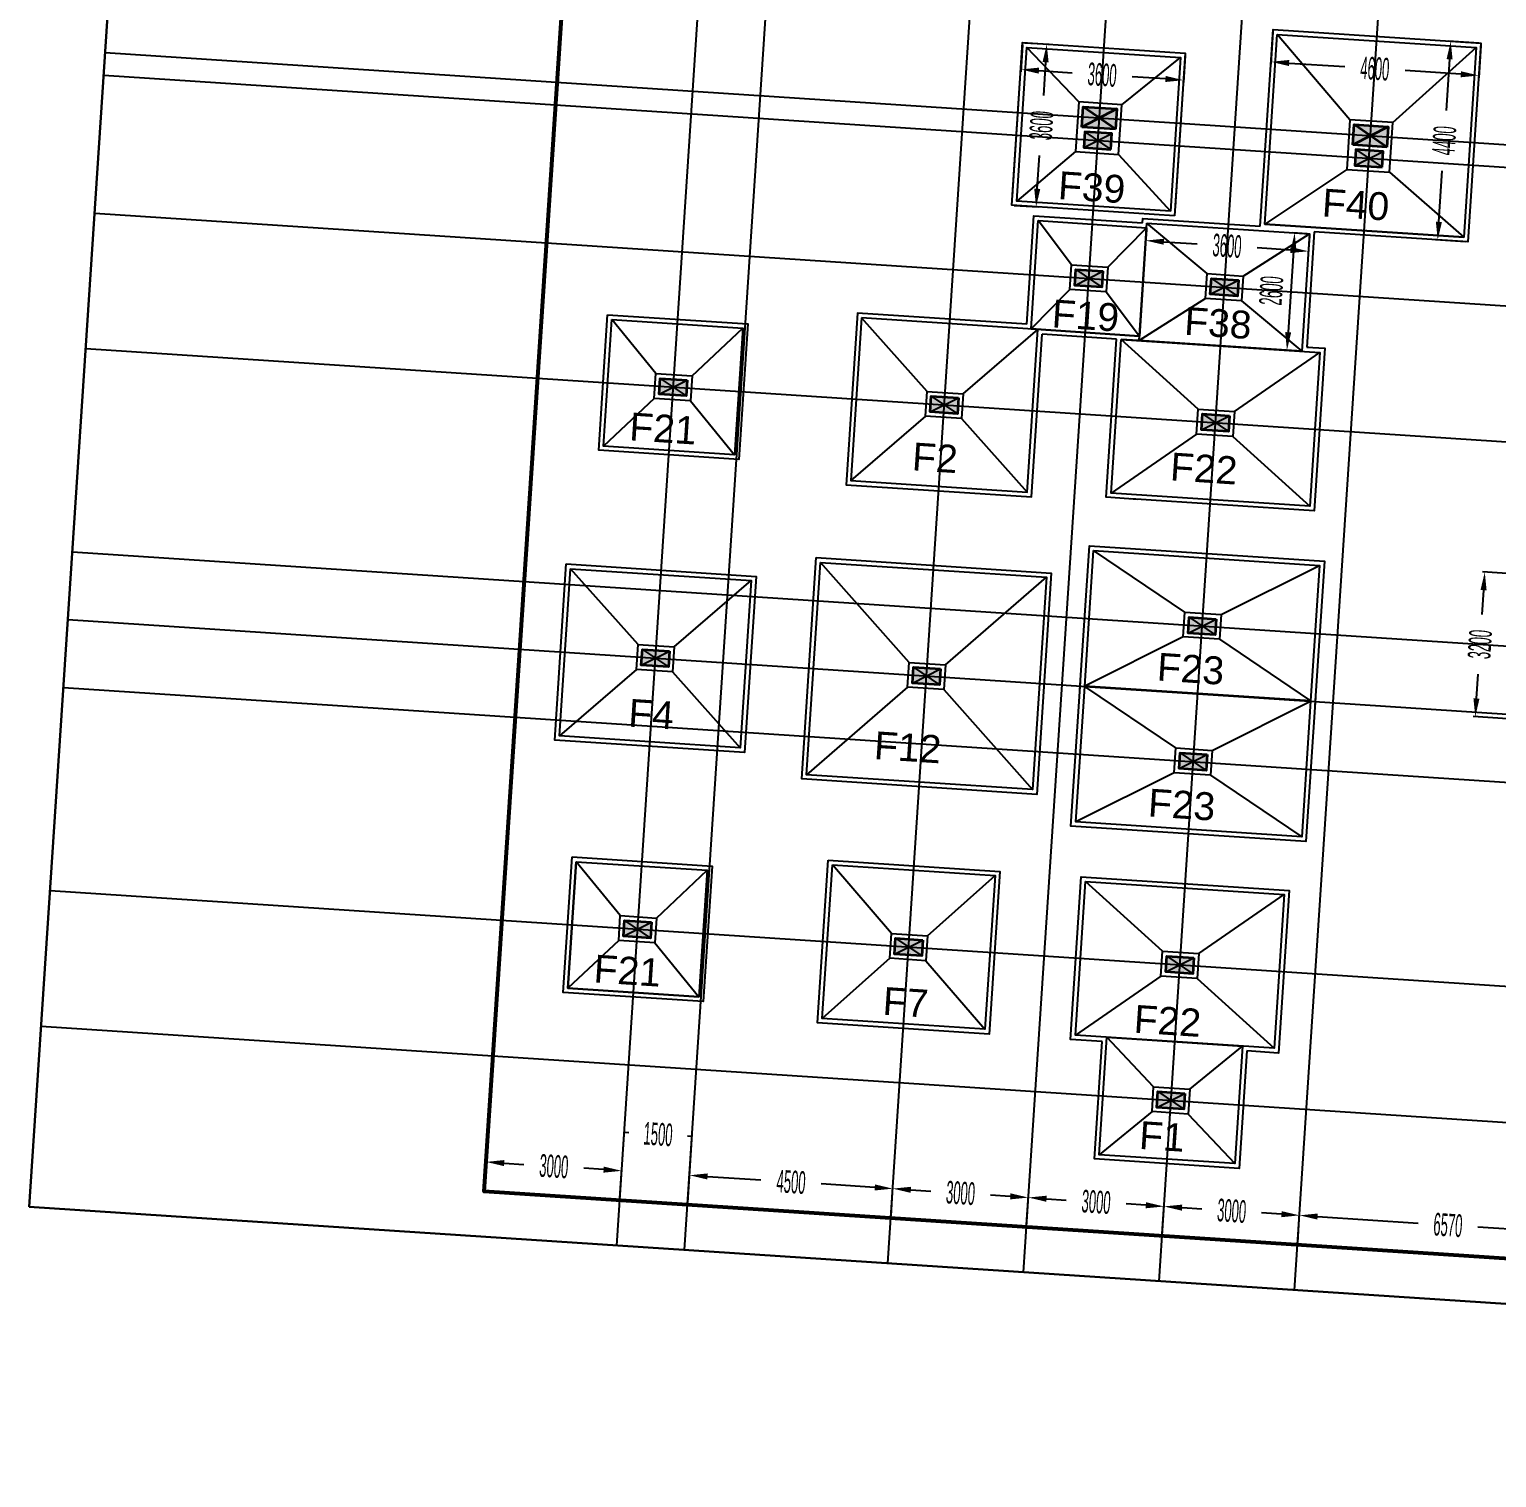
# Model space of a CAD drawing. Header units: millimetres. Extents: x -3092162 to 4513894, y -12317808 to 1849994.
# Drawn here: x 434143.27 to 434175.67, y -5893737.24 to -5893705.25 of the extents above; entities that cross this region are included whole.
import ezdxf

# ---------------------------------------------------------------- set-up
doc = ezdxf.new("R2010")
doc.units = ezdxf.units.MM
doc.header["$LTSCALE"] = 2
doc.header["$MEASUREMENT"] = 0
doc.header["$PDMODE"] = 34
doc.header["$PDSIZE"] = 500
doc.layers.add('cent lines', color=161, linetype='Continuous')
doc.layers.add('sree dim', color=7, linetype='Continuous')
for name, color, linetype, lineweight in [('coloumn', 10, 'Continuous', 35), ('FOUNDATIONS', 250, 'Continuous', 25), ('LINE', 250, 'Continuous', 20)]:
    doc.layers.add(name, color=color, linetype=linetype, lineweight=lineweight)
doc.styles.add('250', font='ARIALN.TTF', dxfattribs={"width": 0.5, "height": 150})
doc.styles.add('style3', font='arialbi.ttf')
doc.dimstyles.new('250', dxfattribs={"dimscale": 0, "dimtxt": 150, "dimasz": 50, "dimexe": 50, "dimexo": 50, "dimgap": 50, "dimtad": 1, "dimdec": 0, "dimzin": 0, "dimdsep": 46, "dimtxsty": '250', "dimblk": 'OBLIQUE', "dimcen": 100, "dimdle": 50, "dimclrd": 256, "dimclre": 256, "dimclrt": 256, "dimadec": 0, "dimazin": 2, "dimtfac": 1, "dimtdec": 0, "dimtofl": 0, "dimtmove": 1, "dimatfit": 0, "dimfxl": 50, "dimtolj": 1, "dimtzin": 0, "dimlwd": -1, "dimlwe": -1, "dimarcsym": 1})

# ---------------------------------------------------------------- blocks, each defined once
blk = doc.blocks.new('A$C59DD3E4C')
at = {"layer": 'coloumn', "ltscale": 100}
blk.add_hatch(color=252, dxfattribs=at).paths.add_polyline_path([(450, 750), (0, 750), (0, 0), (450, 0)])
at = {"layer": 'coloumn', "color": 252, "ltscale": 100}
for p, q in [((0, 750), (450, 750)), ((0, 0), (0, 750)), ((450, 750), (450, 0)), ((450, 0), (0, 0))]:
    blk.add_line(p, q, dxfattribs=at)
blk.add_lwpolyline([(450, 750), (0, 0), (0, 750), (450, 0)], dxfattribs=at)
blk = doc.blocks.new('1')
at = {"layer": 'coloumn', "ltscale": 100}
blk.add_hatch(color=256, dxfattribs=at).paths.add_polyline_path([(-2340612, -6246414), (-2340262, -6246414), (-2340262, -6245814), (-2340612, -6245814)])
at = {"layer": 'coloumn', "lineweight": 25, "ltscale": 100}
for p, q in [((-2340262, -6245814), (-2340612, -6246414)), ((-2340612, -6245814), (-2340262, -6246414))]:
    blk.add_line(p, q, dxfattribs=at)
at = {"layer": 'coloumn', "ltscale": 100}
blk.add_lwpolyline([(-2340612, -6246414), (-2340262, -6246414), (-2340262, -6245814), (-2340612, -6245814)], close=True, dxfattribs=at)
blk = doc.blocks.new('*D441')
at = {"layer": 'Defpoints', "color": 0, "linetype": 'Continuous', "ltscale": 100, "transparency": 16777216}
for p in [(-2381706, -7869543), (-2378106, -7869443), (-2378106, -7869828)]:
    blk.add_point(p, dxfattribs=at)
at = {"layer": 'FOUNDATIONS', "ltscale": 100, "transparency": 16777216}
for p, q in [((-2378106, -7869493), (-2378106, -7869878)), ((-2381706, -7869593), (-2381706, -7869878)), ((-2381306, -7869828), (-2380568, -7869828)), ((-2378506, -7869828), (-2379243, -7869828))]:
    blk.add_line(p, q, dxfattribs=at)
at = {"layer": 'FOUNDATIONS', "linetype": 'Continuous', "ltscale": 100, "transparency": 16777216}
for points in [[(-2381306, -7869761), (-2381306, -7869894), (-2381706, -7869828)], [(-2378506, -7869761), (-2378506, -7869894), (-2378106, -7869828)]]:
    blk.add_solid(points, dxfattribs=at)
at = {"layer": 'FOUNDATIONS', "linetype": 'Continuous', "lineweight": 25, "ltscale": 100, "transparency": 16777216, "insert": (-2379906, -7869828), "char_height": 500, "attachment_point": 5, "style": '250'}
blk.add_mtext('\\A1;3600', dxfattribs=at)
blk = doc.blocks.new('*D398')
at = {"layer": 'Defpoints', "color": 0, "linetype": 'Continuous', "ltscale": 100, "transparency": 16777216}
for p in [(-2378106, -7869443), (-2378436, -7872043), (-2378106, -7872043)]:
    blk.add_point(p, dxfattribs=at)
at = {"layer": 'FOUNDATIONS', "ltscale": 100, "transparency": 16777216}
for p, q in [((-2378156, -7869443), (-2378486, -7869443)), ((-2378436, -7869843), (-2378436, -7871643)), ((-2378156, -7872043), (-2378486, -7872043))]:
    blk.add_line(p, q, dxfattribs=at)
at = {"layer": 'FOUNDATIONS', "linetype": 'Continuous', "ltscale": 100, "transparency": 16777216}
for points in [[(-2378502, -7869843), (-2378369, -7869843), (-2378436, -7869443)], [(-2378502, -7871643), (-2378369, -7871643), (-2378436, -7872043)]]:
    blk.add_solid(points, dxfattribs=at)
at = {"layer": 'FOUNDATIONS', "linetype": 'Continuous', "lineweight": 25, "ltscale": 100, "transparency": 16777216, "insert": (-2378867, -7870750), "char_height": 500, "attachment_point": 5, "rotation": 90, "style": '250'}
blk.add_mtext('\\A1;2600', dxfattribs=at)
blk = doc.blocks.new('*D442')
at = {"layer": 'Defpoints', "color": 0, "linetype": 'Continuous', "ltscale": 100, "transparency": 16777216}
for p in [(-2384706, -7865643), (-2381106, -7865643), (-2381106, -7866238)]:
    blk.add_point(p, dxfattribs=at)
at = {"layer": 'FOUNDATIONS', "ltscale": 100, "transparency": 16777216}
for p, q in [((-2384706, -7865693), (-2384706, -7866288)), ((-2381106, -7865693), (-2381106, -7866288)), ((-2384306, -7866238), (-2383568, -7866238)), ((-2381506, -7866238), (-2382244, -7866238))]:
    blk.add_line(p, q, dxfattribs=at)
at = {"layer": 'FOUNDATIONS', "linetype": 'Continuous', "ltscale": 100, "transparency": 16777216}
for points in [[(-2384306, -7866171), (-2384306, -7866305), (-2384706, -7866238)], [(-2381506, -7866171), (-2381506, -7866305), (-2381106, -7866238)]]:
    blk.add_solid(points, dxfattribs=at)
at = {"layer": 'FOUNDATIONS', "linetype": 'Continuous', "lineweight": 25, "ltscale": 100, "transparency": 16777216, "insert": (-2382906, -7866238), "char_height": 500, "attachment_point": 5, "style": '250'}
blk.add_mtext('\\A1;3600', dxfattribs=at)
blk = doc.blocks.new('*D443')
at = {"layer": 'Defpoints', "color": 0, "linetype": 'Continuous', "ltscale": 100, "transparency": 16777216}
for p in [(-2384706, -7865643), (-2384706, -7869243), (-2384172, -7869243)]:
    blk.add_point(p, dxfattribs=at)
at = {"layer": 'FOUNDATIONS', "ltscale": 100, "transparency": 16777216}
for p, q in [((-2384656, -7865643), (-2384122, -7865643)), ((-2384172, -7866043), (-2384172, -7866781)), ((-2384172, -7868843), (-2384172, -7868105)), ((-2384656, -7869243), (-2384122, -7869243))]:
    blk.add_line(p, q, dxfattribs=at)
at = {"layer": 'FOUNDATIONS', "linetype": 'Continuous', "ltscale": 100, "transparency": 16777216}
for points in [[(-2384239, -7866043), (-2384105, -7866043), (-2384172, -7865643)], [(-2384239, -7868843), (-2384105, -7868843), (-2384172, -7869243)]]:
    blk.add_solid(points, dxfattribs=at)
at = {"layer": 'FOUNDATIONS', "linetype": 'Continuous', "lineweight": 25, "ltscale": 100, "transparency": 16777216, "insert": (-2384172, -7867443), "char_height": 500, "attachment_point": 5, "rotation": 90, "style": '250'}
blk.add_mtext('\\A1;3600', dxfattribs=at)
blk = doc.blocks.new('*D444')
at = {"layer": 'Defpoints', "color": 0, "linetype": 'Continuous', "ltscale": 100, "transparency": 16777216}
for p in [(-2379206, -7864993), (-2374606, -7864993), (-2374606, -7865707)]:
    blk.add_point(p, dxfattribs=at)
at = {"layer": 'FOUNDATIONS', "ltscale": 100, "transparency": 16777216}
for p, q in [((-2379206, -7865043), (-2379206, -7865757)), ((-2374606, -7865043), (-2374606, -7865757)), ((-2378806, -7865707), (-2377574, -7865707)), ((-2375006, -7865707), (-2376238, -7865707))]:
    blk.add_line(p, q, dxfattribs=at)
at = {"layer": 'FOUNDATIONS', "linetype": 'Continuous', "ltscale": 100, "transparency": 16777216}
for points in [[(-2378806, -7865640), (-2378806, -7865774), (-2379206, -7865707)], [(-2375006, -7865640), (-2375006, -7865774), (-2374606, -7865707)]]:
    blk.add_solid(points, dxfattribs=at)
at = {"layer": 'FOUNDATIONS', "linetype": 'Continuous', "lineweight": 25, "ltscale": 100, "transparency": 16777216, "insert": (-2376906, -7865707), "char_height": 500, "attachment_point": 5, "style": '250'}
blk.add_mtext('\\A1;4600', dxfattribs=at)
blk = doc.blocks.new('*D445')
at = {"layer": 'Defpoints', "color": 0, "linetype": 'Continuous', "ltscale": 100, "transparency": 16777216}
for p in [(-2374606, -7864993), (-2375274, -7869393), (-2374606, -7869393)]:
    blk.add_point(p, dxfattribs=at)
at = {"layer": 'FOUNDATIONS', "ltscale": 100, "transparency": 16777216}
for p, q in [((-2374656, -7864993), (-2375324, -7864993)), ((-2375274, -7865393), (-2375274, -7866525)), ((-2375274, -7868993), (-2375274, -7867861)), ((-2374656, -7869393), (-2375324, -7869393))]:
    blk.add_line(p, q, dxfattribs=at)
at = {"layer": 'FOUNDATIONS', "linetype": 'Continuous', "ltscale": 100, "transparency": 16777216}
for points in [[(-2375341, -7865393), (-2375208, -7865393), (-2375274, -7864993)], [(-2375341, -7868993), (-2375208, -7868993), (-2375274, -7869393)]]:
    blk.add_solid(points, dxfattribs=at)
at = {"layer": 'FOUNDATIONS', "linetype": 'Continuous', "lineweight": 25, "ltscale": 100, "transparency": 16777216, "insert": (-2375274, -7867193), "char_height": 500, "attachment_point": 5, "rotation": 90, "style": '250'}
blk.add_mtext('\\A1;4400', dxfattribs=at)
blk = doc.blocks.new('*D411')
at = {"layer": 'Defpoints', "color": 0, "linetype": 'Continuous', "ltscale": 100, "transparency": 16777216}
for p in [(-2372996, -7876643), (-2373756, -7879843), (-2372996, -7879843)]:
    blk.add_point(p, dxfattribs=at)
at = {"layer": 'FOUNDATIONS', "ltscale": 100, "transparency": 16777216}
for p, q in [((-2373046, -7876643), (-2373806, -7876643)), ((-2373756, -7877043), (-2373756, -7877581)), ((-2373756, -7879443), (-2373756, -7878905)), ((-2373046, -7879843), (-2373806, -7879843))]:
    blk.add_line(p, q, dxfattribs=at)
at = {"layer": 'FOUNDATIONS', "linetype": 'Continuous', "ltscale": 100, "transparency": 16777216}
for points in [[(-2373823, -7877043), (-2373689, -7877043), (-2373756, -7876643)], [(-2373823, -7879443), (-2373689, -7879443), (-2373756, -7879843)]]:
    blk.add_solid(points, dxfattribs=at)
at = {"layer": 'FOUNDATIONS', "linetype": 'Continuous', "lineweight": 25, "ltscale": 100, "transparency": 16777216, "insert": (-2373756, -7878243), "char_height": 500, "attachment_point": 5, "rotation": 90, "style": '250'}
blk.add_mtext('\\A1;3200', dxfattribs=at)
blk = doc.blocks.new('*D494')
at = {"layer": 'Defpoints', "color": 0, "linetype": 'Continuous', "ltscale": 100, "transparency": 16777216}
for p in [(-2391906, -7891090), (-2394906, -7891743), (-2391906, -7891743)]:
    blk.add_point(p, dxfattribs=at)
at = {"layer": 'sree dim', "ltscale": 100, "transparency": 16777216}
for p, q in [((-2394906, -7891693), (-2394906, -7891040)), ((-2394506, -7891090), (-2394068, -7891090)), ((-2392306, -7891090), (-2392744, -7891090)), ((-2391906, -7891693), (-2391906, -7891040))]:
    blk.add_line(p, q, dxfattribs=at)
at = {"layer": 'sree dim', "linetype": 'Continuous', "ltscale": 100, "transparency": 16777216}
for points in [[(-2394506, -7891023), (-2394506, -7891157), (-2394906, -7891090)], [(-2392306, -7891023), (-2392306, -7891157), (-2391906, -7891090)]]:
    blk.add_solid(points, dxfattribs=at)
at = {"layer": 'sree dim', "linetype": 'Continuous', "lineweight": 25, "ltscale": 100, "transparency": 16777216, "insert": (-2393406, -7891090), "char_height": 500, "attachment_point": 5, "style": '250'}
blk.add_mtext('\\A1;3000', dxfattribs=at)
blk = doc.blocks.new('*D495')
at = {"layer": 'Defpoints', "color": 0, "linetype": 'Continuous', "ltscale": 100, "transparency": 16777216}
for p in [(-2390406, -7890232), (-2391906, -7890885), (-2390406, -7891743)]:
    blk.add_point(p, dxfattribs=at)
at = {"layer": 'sree dim', "ltscale": 100, "transparency": 16777216}
for p, q in [((-2391906, -7890835), (-2391906, -7890182)), ((-2391906, -7890232), (-2391807, -7890232)), ((-2390406, -7890232), (-2390506, -7890232)), ((-2390406, -7891693), (-2390406, -7890182))]:
    blk.add_line(p, q, dxfattribs=at)
at = {"layer": 'sree dim', "linetype": 'Continuous', "lineweight": 25, "ltscale": 100, "transparency": 16777216, "insert": (-2391156, -7890232), "char_height": 500, "attachment_point": 5, "style": '250'}
blk.add_mtext('\\A1;1500', dxfattribs=at)
blk = doc.blocks.new('*D496')
at = {"layer": 'Defpoints', "color": 0, "linetype": 'Continuous', "ltscale": 100, "transparency": 16777216}
for p in [(-2385906, -7891090), (-2390406, -7891743), (-2385906, -7891743)]:
    blk.add_point(p, dxfattribs=at)
at = {"layer": 'sree dim', "ltscale": 100, "transparency": 16777216}
for p, q in [((-2390406, -7891693), (-2390406, -7891040)), ((-2390006, -7891090), (-2388824, -7891090)), ((-2386306, -7891090), (-2387488, -7891090)), ((-2385906, -7891693), (-2385906, -7891040))]:
    blk.add_line(p, q, dxfattribs=at)
at = {"layer": 'sree dim', "linetype": 'Continuous', "ltscale": 100, "transparency": 16777216}
for points in [[(-2390006, -7891023), (-2390006, -7891157), (-2390406, -7891090)], [(-2386306, -7891023), (-2386306, -7891157), (-2385906, -7891090)]]:
    blk.add_solid(points, dxfattribs=at)
at = {"layer": 'sree dim', "linetype": 'Continuous', "lineweight": 25, "ltscale": 100, "transparency": 16777216, "insert": (-2388156, -7891090), "char_height": 500, "attachment_point": 5, "style": '250'}
blk.add_mtext('\\A1;4500', dxfattribs=at)
blk = doc.blocks.new('*D497')
at = {"layer": 'Defpoints', "color": 0, "linetype": 'Continuous', "ltscale": 100, "transparency": 16777216}
for p in [(-2382906, -7891090), (-2385906, -7891743), (-2382906, -7891743)]:
    blk.add_point(p, dxfattribs=at)
at = {"layer": 'sree dim', "ltscale": 100, "transparency": 16777216}
for p, q in [((-2385906, -7891693), (-2385906, -7891040)), ((-2385506, -7891090), (-2385068, -7891090)), ((-2383306, -7891090), (-2383744, -7891090)), ((-2382906, -7891693), (-2382906, -7891040))]:
    blk.add_line(p, q, dxfattribs=at)
at = {"layer": 'sree dim', "linetype": 'Continuous', "ltscale": 100, "transparency": 16777216}
for points in [[(-2385506, -7891023), (-2385506, -7891157), (-2385906, -7891090)], [(-2383306, -7891023), (-2383306, -7891157), (-2382906, -7891090)]]:
    blk.add_solid(points, dxfattribs=at)
at = {"layer": 'sree dim', "linetype": 'Continuous', "lineweight": 25, "ltscale": 100, "transparency": 16777216, "insert": (-2384406, -7891090), "char_height": 500, "attachment_point": 5, "style": '250'}
blk.add_mtext('\\A1;3000', dxfattribs=at)
blk = doc.blocks.new('*D498')
at = {"layer": 'Defpoints', "color": 0, "linetype": 'Continuous', "ltscale": 100, "transparency": 16777216}
for p in [(-2379906, -7891090), (-2382906, -7891743), (-2379906, -7891743)]:
    blk.add_point(p, dxfattribs=at)
at = {"layer": 'sree dim', "ltscale": 100, "transparency": 16777216}
for p, q in [((-2382906, -7891693), (-2382906, -7891040)), ((-2382506, -7891090), (-2382068, -7891090)), ((-2380306, -7891090), (-2380744, -7891090)), ((-2379906, -7891693), (-2379906, -7891040))]:
    blk.add_line(p, q, dxfattribs=at)
at = {"layer": 'sree dim', "linetype": 'Continuous', "ltscale": 100, "transparency": 16777216}
for points in [[(-2382506, -7891023), (-2382506, -7891157), (-2382906, -7891090)], [(-2380306, -7891023), (-2380306, -7891157), (-2379906, -7891090)]]:
    blk.add_solid(points, dxfattribs=at)
at = {"layer": 'sree dim', "linetype": 'Continuous', "lineweight": 25, "ltscale": 100, "transparency": 16777216, "insert": (-2381406, -7891090), "char_height": 500, "attachment_point": 5, "style": '250'}
blk.add_mtext('\\A1;3000', dxfattribs=at)
blk = doc.blocks.new('*D499')
at = {"layer": 'Defpoints', "color": 0, "linetype": 'Continuous', "ltscale": 100, "transparency": 16777216}
for p in [(-2376906, -7891090), (-2379906, -7891743), (-2376906, -7891743)]:
    blk.add_point(p, dxfattribs=at)
at = {"layer": 'sree dim', "ltscale": 100, "transparency": 16777216}
for p, q in [((-2379906, -7891693), (-2379906, -7891040)), ((-2379506, -7891090), (-2379068, -7891090)), ((-2377306, -7891090), (-2377744, -7891090)), ((-2376906, -7891693), (-2376906, -7891040))]:
    blk.add_line(p, q, dxfattribs=at)
at = {"layer": 'sree dim', "linetype": 'Continuous', "ltscale": 100, "transparency": 16777216}
for points in [[(-2379506, -7891023), (-2379506, -7891157), (-2379906, -7891090)], [(-2377306, -7891023), (-2377306, -7891157), (-2376906, -7891090)]]:
    blk.add_solid(points, dxfattribs=at)
at = {"layer": 'sree dim', "linetype": 'Continuous', "lineweight": 25, "ltscale": 100, "transparency": 16777216, "insert": (-2378406, -7891090), "char_height": 500, "attachment_point": 5, "style": '250'}
blk.add_mtext('\\A1;3000', dxfattribs=at)
blk = doc.blocks.new('*D500')
at = {"layer": 'Defpoints', "color": 0, "linetype": 'Continuous', "ltscale": 100, "transparency": 16777216}
for p in [(-2370336, -7891090), (-2376906, -7891743), (-2370336, -7891743)]:
    blk.add_point(p, dxfattribs=at)
at = {"layer": 'sree dim', "ltscale": 100, "transparency": 16777216}
for p, q in [((-2376906, -7891693), (-2376906, -7891040)), ((-2376506, -7891090), (-2374282, -7891090)), ((-2370736, -7891090), (-2372960, -7891090)), ((-2370336, -7891693), (-2370336, -7891040))]:
    blk.add_line(p, q, dxfattribs=at)
at = {"layer": 'sree dim', "linetype": 'Continuous', "ltscale": 100, "transparency": 16777216}
for points in [[(-2376506, -7891023), (-2376506, -7891157), (-2376906, -7891090)], [(-2370736, -7891023), (-2370736, -7891157), (-2370336, -7891090)]]:
    blk.add_solid(points, dxfattribs=at)
at = {"layer": 'sree dim', "linetype": 'Continuous', "lineweight": 25, "ltscale": 100, "transparency": 16777216, "insert": (-2373621, -7891090), "char_height": 500, "attachment_point": 5, "style": '250'}
blk.add_mtext('\\A1;6570', dxfattribs=at)
blk = doc.blocks.new('FKU')
at = {"layer": 'cent lines', "lineweight": 30, "ltscale": 0.01}
blk.add_lwpolyline([(-2404906.1, -7892742.9), (-2313726.1, -7892742.9), (-2313726.1, -7811642.9), (-2404906.1, -7811642.9)], close=True, dxfattribs=at)
at = {"layer": 'cent lines', "ltscale": 0.01}
for points in [[(-2382906.1, -7892742.9), (-2382906.1, -7811642.9)], [(-2376906.1, -7892742.9), (-2376906.1, -7811642.9)], [(-2376906.1, -7892742.9), (-2376906.1, -7811642.9)], [(-2391906.1, -7892742.9), (-2391906.1, -7839692.9)], [(-2390406.1, -7892742.9), (-2390406.1, -7839692.9)], [(-2385906.1, -7892742.9), (-2385906.1, -7839692.9)], [(-2379906.1, -7892742.9), (-2379906.1, -7839692.9)], [(-2404906.1, -7867192.9), (-2313726.1, -7867192.9)], [(-2404906.1, -7867692.9), (-2313726.1, -7867692.9)], [(-2404906.1, -7870742.9), (-2313726.1, -7870742.9)], [(-2404906.1, -7873742.9), (-2313726.1, -7873742.9)], [(-2404906.1, -7878242.9), (-2313726.1, -7878242.9)], [(-2404906.1, -7879742.9), (-2313726.1, -7879742.9)], [(-2404906.1, -7881242.9), (-2313726.1, -7881242.9)], [(-2404906.1, -7885742.9), (-2313726.1, -7885742.9)], [(-2404906.1, -7888742.9), (-2313726.1, -7888742.9)]]:
    blk.add_lwpolyline(points, dxfattribs=at)
at = {"layer": 'cent lines', "color": 1, "lineweight": 53, "ltscale": 0.01}
blk.add_lwpolyline([(-2394906.1, -7864192.9), (-2326726.1, -7864192.9), (-2326726.1, -7891742.9), (-2394906.1, -7891742.9)], close=True, dxfattribs=at)
at = {"layer": 'FOUNDATIONS', "linetype": 'Continuous', "lineweight": 25, "ltscale": 100}
for p, q in [((-2377381.1, -7866867.9), (-2379106.1, -7865092.9)), ((-2376431.1, -7866867.9), (-2374706.1, -7865092.9)), ((-2377381.1, -7867967.9), (-2379106.1, -7869292.9)), ((-2376431.1, -7867967.9), (-2374706.1, -7869292.9)), ((-2383305.7, -7870467.9), (-2384105.7, -7869542.9)), ((-2382505.7, -7870467.9), (-2381705.7, -7869542.9)), ((-2380305.7, -7870467.9), (-2381705.7, -7869442.9)), ((-2379505.7, -7870467.9), (-2378105.7, -7869442.9)), ((-2379106.1, -7869292.9), (-2374706.1, -7869292.9)), ((-2383305.7, -7871017.9), (-2384105.7, -7871942.9)), ((-2382505.7, -7871017.9), (-2381705.7, -7871942.9)), ((-2380305.7, -7871017.9), (-2381705.7, -7872042.9)), ((-2379505.7, -7871017.9), (-2378105.7, -7872042.9)), ((-2386306.1, -7873467.9), (-2387856.1, -7871942.9)), ((-2385506.1, -7873467.9), (-2383956.1, -7871942.9)), ((-2384105.7, -7871942.9), (-2381705.7, -7871942.9)), ((-2380306.1, -7873467.9), (-2382106.1, -7872042.9)), ((-2381855.7, -7871942.9), (-2381705.7, -7871942.9)), ((-2381705.7, -7872042.9), (-2378105.7, -7872042.9)), ((-2379506.1, -7873467.9), (-2377706.1, -7872042.9)), ((-2378005.7, -7871942.9), (-2377955.7, -7871942.9)), ((-2392306.1, -7873467.9), (-2393356.1, -7872342.9)), ((-2391506.1, -7873467.9), (-2390456.1, -7872342.9)), ((-2392306.1, -7874017.9), (-2393356.1, -7875142.9)), ((-2391506.1, -7874017.9), (-2390456.1, -7875142.9)), ((-2386306.1, -7874017.9), (-2387856.1, -7875542.9)), ((-2385506.1, -7874017.9), (-2383956.1, -7875542.9)), ((-2380306.1, -7874017.9), (-2382106.1, -7875442.9)), ((-2379506.1, -7874017.9), (-2377706.1, -7875442.9)), ((-2380306.1, -7877960), (-2382406.1, -7876735)), ((-2379506.1, -7877960), (-2377406.1, -7876735)), ((-2386306.1, -7879467.9), (-2388406.1, -7877392.9)), ((-2385506.1, -7879467.9), (-2383406.1, -7877392.9)), ((-2392306.1, -7879467.9), (-2393906.1, -7877892.9)), ((-2391506.1, -7879467.9), (-2389906.1, -7877892.9)), ((-2380306.1, -7878510), (-2382406.1, -7879735)), ((-2379506.1, -7878510), (-2377406.1, -7879735)), ((-2382406.1, -7879735), (-2377406.1, -7879735)), ((-2380306.1, -7880967.9), (-2382406.1, -7879742.9)), ((-2379506.1, -7880967.9), (-2377406.1, -7879742.9)), ((-2392306.1, -7880017.9), (-2393906.1, -7881592.9)), ((-2391506.1, -7880017.9), (-2389906.1, -7881592.9)), ((-2386306.1, -7880017.9), (-2388406.1, -7882092.9)), ((-2385506.1, -7880017.9), (-2383406.1, -7882092.9)), ((-2380306.1, -7881517.9), (-2382406.1, -7882742.9)), ((-2379506.1, -7881517.9), (-2377406.1, -7882742.9)), ((-2386306.1, -7885467.9), (-2387706.1, -7884042.9)), ((-2385506.1, -7885467.9), (-2384106.1, -7884042.9)), ((-2380306.1, -7885467.9), (-2382106.1, -7884042.9)), ((-2379506.1, -7885467.9), (-2377706.1, -7884042.9)), ((-2393355.7, -7884342.9), (-2393355.7, -7887142.9)), ((-2392305.7, -7885467.9), (-2393355.7, -7884342.9)), ((-2391505.7, -7885467.9), (-2390455.7, -7884342.9)), ((-2392305.7, -7886017.9), (-2393355.7, -7887142.9)), ((-2391505.7, -7886017.9), (-2390455.7, -7887142.9)), ((-2386306.1, -7886017.9), (-2387706.1, -7887442.9)), ((-2385506.1, -7886017.9), (-2384106.1, -7887442.9)), ((-2380306.1, -7886017.9), (-2382106.1, -7887442.9)), ((-2379506.1, -7886017.9), (-2377706.1, -7887442.9)), ((-2393355.7, -7887142.9), (-2390455.7, -7887142.9)), ((-2380306.1, -7888467.9), (-2381406.1, -7887442.9)), ((-2379506.1, -7888467.9), (-2378406.1, -7887442.9)), ((-2380306.1, -7889017.9), (-2381406.1, -7890042.9)), ((-2379506.1, -7889017.9), (-2378406.1, -7890042.9))]:
    blk.add_line(p, q, dxfattribs=at)
at = {"layer": 'FOUNDATIONS', "ltscale": 100}
for p, q in [((-2383381.1, -7866867.9), (-2384606.1, -7865742.9)), ((-2383381.1, -7866867.9), (-2384606.1, -7865742.9)), ((-2382431.1, -7866867.9), (-2381206.1, -7865742.9)), ((-2383381.1, -7867967.9), (-2384606.1, -7869142.9)), ((-2383381.1, -7867967.9), (-2384606.1, -7869142.9)), ((-2382431.1, -7867967.9), (-2381206.1, -7869142.9)), ((-2382431.1, -7867967.9), (-2381206.1, -7869142.9))]:
    blk.add_line(p, q, dxfattribs=at)
at = {"layer": 'FOUNDATIONS', "linetype": 'Continuous', "lineweight": 25, "ltscale": 100}
for points in [[(-2379206.1, -7869342.9), (-2379206.1, -7864992.9), (-2374606.1, -7864992.9), (-2374606.1, -7869392.9), (-2378005.7, -7869392.9)], [(-2384205.7, -7871842.9), (-2384205.7, -7869442.9), (-2381805.7, -7869442.9)], [(-2381805.7, -7869442.9), (-2381805.7, -7869342.9), (-2379206.1, -7869342.9)], [(-2381705.7, -7869442.9), (-2381605.7, -7869442.9)], [(-2378005.7, -7869392.9), (-2378005.7, -7871942.9)], [(-2384205.7, -7871842.9), (-2387956.1, -7871842.9), (-2387956.1, -7875642.9), (-2383856.1, -7875642.9), (-2383856.1, -7872042.9)], [(-2382206.1, -7872042.9), (-2383856.1, -7872042.9)], [(-2381506.1, -7875542.9), (-2382206.1, -7875542.9), (-2382206.1, -7872042.9)], [(-2381605.7, -7872042.9), (-2382106.1, -7872042.9)], [(-2378005.7, -7871942.9), (-2377606.1, -7871942.9), (-2377606.1, -7875542.9), (-2381662.5, -7875542.9)], [(-2382506.1, -7879835), (-2382506.1, -7876635), (-2377306.1, -7876635), (-2377306.1, -7879835)], [(-2377306.1, -7879642.9), (-2377306.1, -7882842.9), (-2382506.1, -7882842.9), (-2382506.1, -7879642.9)], [(-2381506.1, -7887542.9), (-2382206.1, -7887542.9), (-2382206.1, -7883942.9), (-2377606.1, -7883942.9), (-2377606.1, -7887542.9), (-2378306.1, -7887542.9)], [(-2378306.1, -7887542.9), (-2378306.1, -7890142.9), (-2381506.1, -7890142.9), (-2381506.1, -7887542.9)]]:
    blk.add_lwpolyline(points, dxfattribs=at)
for points in [[(-2379106.1, -7865092.9), (-2374706.1, -7865092.9), (-2374706.1, -7869292.9), (-2379106.1, -7869292.9)], [(-2384105.7, -7869542.9), (-2381705.7, -7869542.9), (-2381705.7, -7871942.9), (-2384105.7, -7871942.9)], [(-2381705.7, -7869442.9), (-2378105.7, -7869442.9), (-2378105.7, -7872042.9), (-2381705.7, -7872042.9)], [(-2383305.7, -7870467.9), (-2382505.7, -7870467.9), (-2382505.7, -7871017.9), (-2383305.7, -7871017.9)], [(-2380305.7, -7870467.9), (-2379505.7, -7870467.9), (-2379505.7, -7871017.9), (-2380305.7, -7871017.9)], [(-2383205.7, -7870567.9), (-2382605.7, -7870567.9), (-2382605.7, -7870917.9), (-2383205.7, -7870917.9)], [(-2380205.7, -7870567.9), (-2379605.7, -7870567.9), (-2379605.7, -7870917.9), (-2380205.7, -7870917.9)], [(-2387856.1, -7871942.9), (-2387856.1, -7875542.9), (-2383956.1, -7875542.9), (-2383956.1, -7871942.9)], [(-2382106.1, -7872042.9), (-2377706.1, -7872042.9), (-2377706.1, -7875442.9), (-2382106.1, -7875442.9)], [(-2393456.1, -7872242.9), (-2390356.1, -7872242.9), (-2390356.1, -7875242.9), (-2393456.1, -7875242.9)], [(-2393356.1, -7872342.9), (-2390456.1, -7872342.9), (-2390456.1, -7875142.9), (-2393356.1, -7875142.9)], [(-2392306.1, -7873467.9), (-2391506.1, -7873467.9), (-2391506.1, -7874017.9), (-2392306.1, -7874017.9)], [(-2386306.1, -7873467.9), (-2385506.1, -7873467.9), (-2385506.1, -7874017.9), (-2386306.1, -7874017.9)], [(-2380306.1, -7873467.9), (-2379506.1, -7873467.9), (-2379506.1, -7874017.9), (-2380306.1, -7874017.9)], [(-2382406.1, -7876735), (-2377406.1, -7876735), (-2377406.1, -7879735), (-2382406.1, -7879735)], [(-2388506.1, -7877292.9), (-2383306.1, -7877292.9), (-2383306.1, -7882192.9), (-2388506.1, -7882192.9)], [(-2388406.1, -7877392.9), (-2383406.1, -7877392.9), (-2383406.1, -7882092.9), (-2388406.1, -7882092.9)], [(-2394006.1, -7877792.9), (-2389806.1, -7877792.9), (-2389806.1, -7881692.9), (-2394006.1, -7881692.9)], [(-2393906.1, -7877892.9), (-2389906.1, -7877892.9), (-2389906.1, -7881592.9), (-2393906.1, -7881592.9)], [(-2380306.1, -7877960), (-2379506.1, -7877960), (-2379506.1, -7878510), (-2380306.1, -7878510)], [(-2392306.1, -7879467.9), (-2391506.1, -7879467.9), (-2391506.1, -7880017.9), (-2392306.1, -7880017.9)], [(-2386306.1, -7879467.9), (-2385506.1, -7879467.9), (-2385506.1, -7880017.9), (-2386306.1, -7880017.9)], [(-2382406.1, -7879742.9), (-2377406.1, -7879742.9), (-2377406.1, -7882742.9), (-2382406.1, -7882742.9)], [(-2380306.1, -7880967.9), (-2379506.1, -7880967.9), (-2379506.1, -7881517.9), (-2380306.1, -7881517.9)], [(-2380306.1, -7880967.9), (-2379506.1, -7880967.9), (-2379506.1, -7881517.9), (-2380306.1, -7881517.9)], [(-2387806.1, -7883942.9), (-2384006.1, -7883942.9), (-2384006.1, -7887542.9), (-2387806.1, -7887542.9)], [(-2387706.1, -7884042.9), (-2384106.1, -7884042.9), (-2384106.1, -7887442.9), (-2387706.1, -7887442.9)], [(-2382106.1, -7884042.9), (-2377706.1, -7884042.9), (-2377706.1, -7887442.9), (-2382106.1, -7887442.9)], [(-2393455.7, -7884242.9), (-2390355.7, -7884242.9), (-2390355.7, -7887242.9), (-2393455.7, -7887242.9)], [(-2393355.7, -7884342.9), (-2390455.7, -7884342.9), (-2390455.7, -7887142.9), (-2393355.7, -7887142.9)], [(-2392305.7, -7885467.9), (-2391505.7, -7885467.9), (-2391505.7, -7886017.9), (-2392305.7, -7886017.9)], [(-2386306.1, -7885467.9), (-2385506.1, -7885467.9), (-2385506.1, -7886017.9), (-2386306.1, -7886017.9)], [(-2380306.1, -7885467.9), (-2379506.1, -7885467.9), (-2379506.1, -7886017.9), (-2380306.1, -7886017.9)], [(-2380306.1, -7885467.9), (-2379506.1, -7885467.9), (-2379506.1, -7886017.9), (-2380306.1, -7886017.9)], [(-2381406.1, -7887442.9), (-2378406.1, -7887442.9), (-2378406.1, -7890042.9), (-2381406.1, -7890042.9)], [(-2380306.1, -7888467.9), (-2379506.1, -7888467.9), (-2379506.1, -7889017.9), (-2380306.1, -7889017.9)]]:
    blk.add_lwpolyline(points, close=True, dxfattribs=at)
at = {"layer": 'FOUNDATIONS', "ltscale": 100}
for points in [[(-2381106.1, -7869242.9), (-2384706.1, -7869242.9), (-2384706.1, -7865642.9), (-2381106.1, -7865642.9)], [(-2381106.1, -7869242.9), (-2384706.1, -7869242.9), (-2384706.1, -7865642.9), (-2381106.1, -7865642.9)], [(-2381206.1, -7869142.9), (-2384606.1, -7869142.9), (-2384606.1, -7865742.9), (-2381206.1, -7865742.9)], [(-2381206.1, -7869142.9), (-2384606.1, -7869142.9), (-2384606.1, -7865742.9), (-2381206.1, -7865742.9)], [(-2383381.1, -7867967.9), (-2382431.1, -7867967.9), (-2382431.1, -7866867.9), (-2383381.1, -7866867.9)], [(-2377381.1, -7867967.9), (-2376431.1, -7867967.9), (-2376431.1, -7866867.9), (-2377381.1, -7866867.9)]]:
    blk.add_lwpolyline(points, close=True, dxfattribs=at)
blk.add_lwpolyline([(-2384706.1, -7869042.9), (-2384706.1, -7865642.9), (-2381106.1, -7865642.9), (-2381106.1, -7869042.9)], dxfattribs=at)
blk.add_lwpolyline([(-2384706.1, -7869042.9), (-2384706.1, -7865642.9), (-2381106.1, -7865642.9), (-2381106.1, -7869042.9)], dxfattribs=at)
at = {"layer": 'coloumn', "lineweight": 70}
for name, p, rotation in [('A$C59DD3E4C', (-2383281.1, -7866967.9), 270), ('A$C59DD3E4C', (-2377281.1, -7866967.9), 270), ('1', (-8629020.1, -5527255.9), 90), ('1', (-8623020.1, -5527255.9), 90)]:
    blk.add_blockref(name, p, dxfattribs=dict(at, rotation=rotation))
at = {"layer": 'coloumn', "lineweight": 70, "xscale": -1, "rotation": 90}
for p in [(-8629019.7, -10211179.9), (-8626019.7, -10211179.9), (-8638020.1, -10214179.9), (-8632020.1, -10214179.9), (-8626020.1, -10214179.9), (-8626020.1, -10218679.9), (-8638020.1, -10220179.9), (-8632020.1, -10220179.9), (-8626020.1, -10221679.9), (-8638019.7, -10226179.9), (-8632020.1, -10226179.9), (-8626020.1, -10226179.9), (-8626020.1, -10229179.9)]:
    blk.add_blockref('1', p, dxfattribs=at)
at = {"layer": 'LINE', "lineweight": 25, "char_height": 614.763, "width": 61500.785, "attachment_point": 3, "style": 'style3'}
for s, insert in [('{\\fArial|b0|i0|c0|p34;F39}', (-2382231.8, -7868424)), ('{\\fArial|b0|i0|c0|p34;F40}', (-2376391.3, -7868424)), ('{\\fArial|b0|i0|c0|p34;F19}', (-2382183.7, -7871260.2)), ('{\\fArial|b0|i0|c0|p34;F38}', (-2379254.3, -7871233)), ('{\\fArial|b0|i0|c0|p34;F21}', (-2391329.5, -7874362.3)), ('{\\fArial|b0|i0|c0|p34;F2}', (-2385534.1, -7874613.7)), ('{\\fArial|b0|i0|c0|p34;F22}', (-2379355.3, -7874461)), ('{\\fArial|b0|i0|c0|p34;F23}', (-2379355.3, -7878893)), ('{\\fArial|b0|i0|c0|p34;F4}', (-2391414.3, -7880674.4)), ('{\\fArial|b0|i0|c0|p34;F12}', (-2385476.3, -7881034.4)), ('{\\fArial|b0|i0|c0|p34;F23}', (-2379355.3, -7881900.9)), ('{\\fArial|b0|i0|c0|p34;F21}', (-2391329.1, -7886362.3)), ('{\\fArial|b0|i0|c0|p34;F7}', (-2385392.3, -7886656.9)), ('{\\fArial|b0|i0|c0|p34;F22}', (-2379355.3, -7886687.4)), ('{\\fArial|b0|i0|c0|p34;F1}', (-2379547.3, -7889241.9))]:
    blk.add_mtext(s, dxfattribs=dict(at, insert=insert))
at = {"layer": 'FOUNDATIONS', "linetype": 'Continuous', "lineweight": 25, "ltscale": 100}
for base, p1, p2, picture, middle in [((-2374606.1, -7865707), (-2379206.1, -7864992.9), (-2374606.1, -7864992.9), '*D444', (-2376906.1, -7865707)), ((-2381106.1, -7866238), (-2384706.1, -7865642.9), (-2381106.1, -7865642.9), '*D442', (-2382906.1, -7866238)), ((-2378105.7, -7869827.5), (-2381705.7, -7869542.9), (-2378105.7, -7869442.9), '*D441', (-2379905.7, -7869827.5))]:
    dim = blk.add_linear_dim(base=base, p1=p1, p2=p2, dimstyle='250', override={"dimscale": 1, "dimtxt": 600, "dimasz": 400, "dimtad": 0, "dimtfillclr": 256}, dxfattribs=at)
    dim.commit()
    dim.dimension.update_dxf_attribs({"geometry": picture, "text_midpoint": middle})
for base, p1, p2, picture, middle in [((-2375274.5, -7869392.9), (-2374606.1, -7864992.9), (-2374606.1, -7869392.9), '*D445', (-2375274.5, -7867192.9)), ((-2384172, -7869242.9), (-2384706.1, -7865642.9), (-2384706.1, -7869242.9), '*D443', (-2384172, -7867442.9)), ((-2373756, -7879842.9), (-2372996.1, -7876642.9), (-2372996.1, -7879842.9), '*D411', (-2373756, -7878242.9))]:
    dim = blk.add_linear_dim(base=base, p1=p1, p2=p2, angle=90, dimstyle='250', override={"dimscale": 1, "dimtxt": 600, "dimasz": 400, "dimtad": 0, "dimtfillclr": 256}, dxfattribs=at)
    dim.commit()
    dim.dimension.update_dxf_attribs({"geometry": picture, "text_midpoint": middle})
dim = blk.add_linear_dim(base=(-2378435.5, -7872042.9), p1=(-2378105.7, -7869442.9), p2=(-2378105.7, -7872042.9), angle=90, dimstyle='250', override={"dimscale": 1, "dimtxt": 600, "dimasz": 400, "dimtad": 0, "dimtfillclr": 256}, dxfattribs=at)
dim.commit()
dim.dimension.update_dxf_attribs({"geometry": '*D398', "text_midpoint": (-2378866.8, -7870750), "dimtype": 128})
at = {"layer": 'sree dim', "linetype": 'Continuous', "lineweight": 25, "ltscale": 100}
for base, p1, p2, picture, middle in [((-2390406.1, -7890231.8), (-2391906.1, -7890884.8), (-2390406.1, -7891742.9), '*D495', (-2391156.1, -7890231.8)), ((-2385906.1, -7891089.9), (-2390406.1, -7891742.9), (-2385906.1, -7891742.9), '*D496', (-2388156.1, -7891089.9)), ((-2382906.1, -7891089.9), (-2385906.1, -7891742.9), (-2382906.1, -7891742.9), '*D497', (-2384406.1, -7891089.9)), ((-2379906.1, -7891089.9), (-2382906.1, -7891742.9), (-2379906.1, -7891742.9), '*D498', (-2381406.1, -7891089.9)), ((-2376906.1, -7891089.9), (-2379906.1, -7891742.9), (-2376906.1, -7891742.9), '*D499', (-2378406.1, -7891089.9)), ((-2370336.1, -7891089.9), (-2376906.1, -7891742.9), (-2370336.1, -7891742.9), '*D500', (-2373621.1, -7891089.9))]:
    dim = blk.add_linear_dim(base=base, p1=p1, p2=p2, angle=180, dimstyle='250', override={"dimscale": 1, "dimtxt": 600, "dimasz": 400, "dimtfillclr": 256}, dxfattribs=at)
    dim.commit()
    dim.dimension.update_dxf_attribs({"geometry": picture, "text_midpoint": middle})
dim = blk.add_aligned_dim(p1=(-2394906.1, -7891742.9), p2=(-2391906.1, -7891742.9), distance=653, dimstyle='250', override={"dimscale": 1, "dimtxt": 600, "dimasz": 400, "dimtfillclr": 256}, dxfattribs=at)
dim.commit()
dim.dimension.update_dxf_attribs({"geometry": '*D494', "text_midpoint": (-2393406.1, -7891089.9)})

msp = doc.modelspace()

# ---------------------------------------------------------------- block references
at = {"layer": 'FOUNDATIONS', "color": 0, "linetype": 'Continuous', "lineweight": 25, "xscale": 0.001000000000103515, "yscale": 0.001000000000103515, "zscale": 0.001000000000103515, "rotation": 356.2392210158609}
msp.add_blockref('FKU', (437060.691, -5886013.254, 3292.16), dxfattribs=at)

doc.saveas('drawing.dxf')
